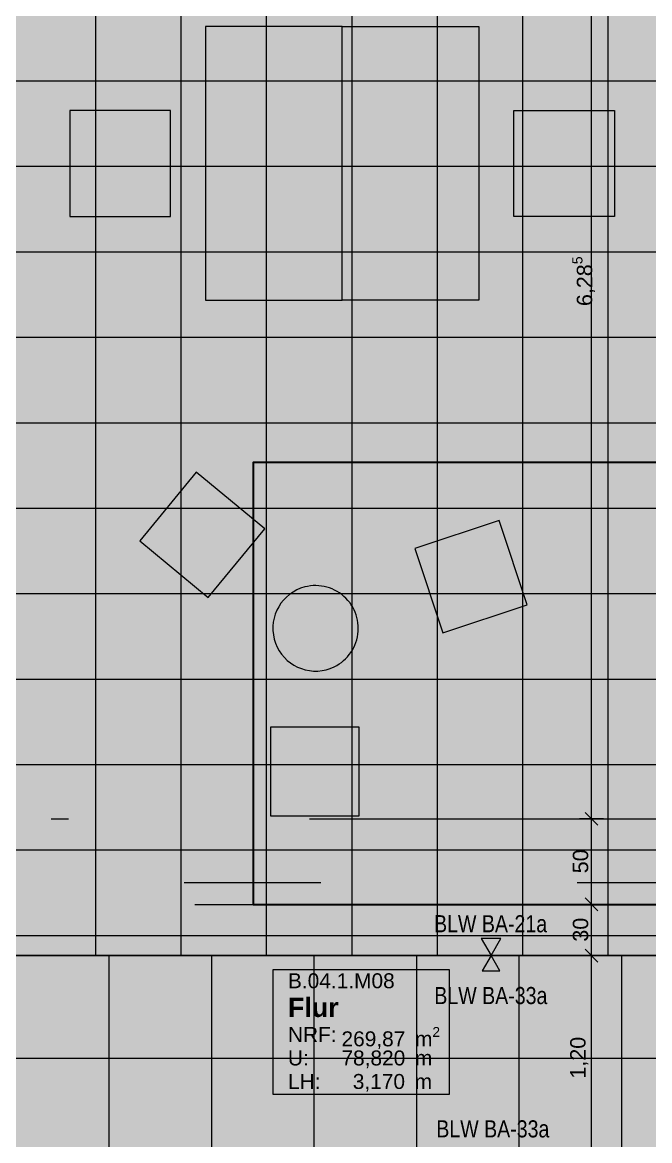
# Model space of a CAD drawing. Header units: metres. Extents: x -22.4 to 53.1, y 133.6 to 157.9.
# Drawn here: x 5.12 to 8.79, y 144.22 to 150.76 of the extents above; entities that cross this region are included whole.
import ezdxf

# ---------------------------------------------------------------- set-up
doc = ezdxf.new("R2010")
doc.units = ezdxf.units.M
doc.header["$MEASUREMENT"] = 0
doc.linetypes.add('Strichlinie-über-Schnitt', pattern=[0.0023, 0.0008, -0.0015])
doc.linetypes.add('Strichpunktlinie', pattern=[0.006703, 0.003528, -0.001764, 0, -0.001411])
for name, color, linetype in [('00  Raster', 7, 'Continuous'), ('20  Wand Leichtbau', 7, 'Continuous'), ('40 Bemaßung 1_ 50 Bodenspiegel', 7, 'Continuous'), ('40 Text Ausbau 1_50 Bodenspiegel', 7, 'Continuous'), ('50 NUF - Raumstempel MIETERAUSBAU', 7, 'Continuous'), ('Neubau_10  Treppen + Rampen', 7, 'Continuous'), ('Neubau_20  Boden Aufbauten', 7, 'Continuous'), ('Neubau_20  Boden Aufbauten_Deckschraffur', 7, 'Continuous'), ('Neubau_20  Möbel', 7, 'Continuous'), ('Neubau_40 Text Ausbau 1_50 Bodenspiegel', 7, 'Continuous'), ('Neubau_50 NUF - Raumstempel MIETERAUSBAU', 7, 'Continuous')]:
    doc.layers.add(name, color=color, linetype=linetype)
doc.styles.add('ERSTELLTER_STIL_1', font='')
doc.styles.add('ERSTELLTER_STIL_2', font='')
doc.styles.add('ERSTELLTER_STIL_3', font='')
doc.styles.get('ERSTELLTER_STIL_1').set_extended_font_data('Arial')
doc.styles.get('ERSTELLTER_STIL_2').set_extended_font_data('Arial Narrow')
doc.styles.get('ERSTELLTER_STIL_3').set_extended_font_data('Arial', bold=True)

msp = doc.modelspace()

# ---------------------------------------------------------------- hatches: boundary and pattern name
at = {"layer": 'Neubau_10  Treppen + Rampen', "linetype": 'Continuous', "lineweight": 0, "true_color": 0x8f8f8f}
msp.add_hatch(color=252, dxfattribs=at).paths.add_polyline_path([(9.1184, 148.1899), (6.4725, 148.1899), (6.4725, 145.6049), (9.1184, 145.6049)])
at = {"layer": 'Neubau_20  Boden Aufbauten_Deckschraffur', "linetype": 'Continuous', "lineweight": 0, "true_color": 0xffffff}
h = msp.add_hatch(color=7, dxfattribs=at)
h.paths.add_polyline_path([(-1.5691, 152.8749), (-1.5691, 148.1899), (3.8309, 148.1899), (3.8309, 145.6049), (-1.6666, 145.6049), (-1.6666, 145.3049), (29.4509, 145.3049), (29.4509, 148.8302), (30.6509, 148.8302), (30.6509, 152.1899), (30.5714, 152.1899), (30.5714, 152.5899), (30.7434, 152.5899), (30.7434, 152.8757), (3.7934, 152.8749)])
h.paths.add_polyline_path([(9.1184, 145.6049), (9.1184, 148.1899), (14.6184, 148.1899), (14.6184, 145.6049), (13.0834, 145.6049), (13.0834, 145.7949), (10.6384, 145.7949), (10.6384, 145.6049)], flags=0)
at = {"layer": 'Neubau_20  Boden Aufbauten_Deckschraffur', "linetype": 'Continuous', "lineweight": 18}
h = msp.add_hatch(dxfattribs=at)
h.set_pattern_fill('Verband__Quadrat__50x50__4D', color=6, style=0, pattern_type=2)
h.set_pattern_definition([(8e-13, (15.05054, 148.9226), (0, 0.5), []), (90, (15.05054, 148.9226), (-0.5, 0), [])])
h.paths.add_polyline_path([(-1.5691, 152.8749), (-1.5691, 148.1899), (3.8309, 148.1899), (3.8309, 145.6049), (-1.6666, 145.6049), (-1.6666, 145.3049), (29.4509, 145.3049), (29.4509, 148.8302), (30.6509, 148.8302), (30.6509, 152.1899), (30.5714, 152.1899), (30.5714, 152.5899), (30.7434, 152.5899), (30.7434, 152.8757), (3.7934, 152.8749)])
h.paths.add_polyline_path([(9.1184, 145.6049), (9.1184, 148.1899), (14.6184, 148.1899), (14.6184, 145.6049), (13.0834, 145.6049), (13.0834, 145.7949), (10.6384, 145.7949), (10.6384, 145.6049)], flags=0)
at = {"layer": 'Neubau_20  Boden Aufbauten_Deckschraffur', "linetype": 'Continuous', "lineweight": 50, "true_color": 0xefefef}
msp.add_hatch(color=7, dxfattribs=at).paths.add_polyline_path([(-1.6316, 145.3049), (-1.6316, 144.1049), (30.6509, 144.1049), (30.6509, 145.3049), (30.6509, 148.8302), (29.4509, 148.8302), (29.4509, 145.3049)])
at = {"layer": 'Neubau_20  Boden Aufbauten_Deckschraffur', "linetype": 'Continuous', "lineweight": 13, "true_color": 0x17c90e}
h = msp.add_hatch(dxfattribs=at)
h.set_pattern_fill('Verband__Quadrat__50x50__4D', color=92, style=0, pattern_type=2)
h.set_pattern_definition([(7e-13, (11.62936, 144.10494), (2e-07, 0.6), []), (90, (11.62936, 144.10494), (-0.6, 0), [])])
h.paths.add_polyline_path([(-1.6316, 145.3049), (-1.6316, 144.1049), (30.6509, 144.1049), (30.6509, 145.3049), (30.6509, 148.8302), (29.4509, 148.8302), (29.4509, 145.3049)])
at = {"layer": 'Neubau_40 Text Ausbau 1_50 Bodenspiegel', "linetype": 'Continuous', "lineweight": 0, "true_color": 0xffffff}
for points in [[(7.8648, 145.305), (7.9226, 145.4049), (7.8071, 145.405)], [(7.8648, 145.305), (7.813, 145.2152), (7.9166, 145.2152)]]:
    msp.add_hatch(color=7, dxfattribs=at).paths.add_polyline_path(points)

# ---------------------------------------------------------------- linework, layer by layer
at = {"layer": '00  Raster', "color": 5, "linetype": 'Strichpunktlinie', "lineweight": 13, "ltscale": 1000}
msp.add_line((-20.4108, 146.1049), (33.1556, 146.1049), dxfattribs=at)
at = {"layer": '20  Wand Leichtbau', "color": 7, "linetype": 'Strichlinie-über-Schnitt', "lineweight": 18, "ltscale": 1000, "flags": 128}
for points in [[(9.1684, 145.7299), (3.8309, 145.7299)], [(3.8309, 145.6049), (9.1684, 145.6049)]]:
    msp.add_lwpolyline(points, dxfattribs=at)
at = {"layer": '40 Bemaßung 1_ 50 Bodenspiegel', "color": 7, "linetype": 'Continuous', "lineweight": 13, "ltscale": 1000}
for p, q in [((8.4527, 146.1049), (8.4528, 152.3899)), ((8.5231, 146.1049), (8.3824, 146.1049)), ((8.4152, 146.1424), (8.4902, 146.0674)), ((8.4527, 145.6049), (8.4527, 146.1049)), ((8.4152, 145.6424), (8.4902, 145.5674)), ((8.5231, 145.6049), (8.3824, 145.6049)), ((8.4527, 145.3049), (8.4527, 145.6049)), ((8.4152, 145.3424), (8.4902, 145.2674)), ((8.5231, 145.3049), (8.3824, 145.3049)), ((8.4527, 144.1049), (8.4527, 145.3049))]:
    msp.add_line(p, q, dxfattribs=at)
at = {"layer": 'Neubau_10  Treppen + Rampen', "color": 8, "linetype": 'Continuous', "lineweight": 35, "ltscale": 1000, "flags": 128}
msp.add_lwpolyline([(9.1184, 148.1899), (6.4725, 148.1899), (6.4725, 145.6049), (9.1184, 145.6049)], close=True, dxfattribs=at)
at = {"layer": 'Neubau_20  Boden Aufbauten', "color": 7, "linetype": 'Continuous', "lineweight": 13, "ltscale": 1000, "flags": 128}
msp.add_lwpolyline([(-1.5691, 152.8749), (-1.5691, 148.1899), (3.8309, 148.1899), (3.8309, 145.6049), (-1.6666, 145.6049), (-1.6666, 145.3049), (29.4509, 145.3049), (29.4509, 148.8302), (30.6509, 148.8302), (30.6509, 152.1899), (30.5714, 152.1899), (30.5714, 152.5899), (30.7434, 152.5899), (30.7434, 152.8757), (3.7934, 152.8749)], close=True, dxfattribs=at)
at = {"layer": 'Neubau_20  Boden Aufbauten', "color": 253, "linetype": 'Continuous', "lineweight": 18, "ltscale": 1000, "true_color": 0x9f9f9f, "flags": 128}
msp.add_lwpolyline([(-1.6316, 145.3049), (-1.6316, 144.1049), (30.6509, 144.1049), (30.6509, 145.3049), (30.6509, 148.8302), (29.4509, 148.8302), (29.4509, 145.3049)], close=True, dxfattribs=at)
at = {"layer": 'Neubau_20  Möbel', "color": 9, "linetype": 'Continuous', "lineweight": 18, "ltscale": 1000, "flags": 128}
for points in [[(6.9934, 149.1399), (6.9934, 150.7399), (6.1934, 150.7399), (6.1934, 149.1399)], [(6.9934, 149.1399), (6.9934, 150.7399), (7.7934, 150.7399), (7.7934, 149.1399)], [(5.9884, 149.6299), (5.9884, 150.2499), (5.3984, 150.2499), (5.3984, 149.6299)], [(7.9984, 149.6299), (7.9984, 150.2499), (8.5884, 150.2499), (8.5884, 149.6299)], [(6.2091, 147.4007), (6.5398, 147.802), (6.1385, 148.1327), (5.8078, 147.7314)], [(7.4193, 147.6869), (7.5831, 147.1933), (8.0766, 147.3572), (7.9128, 147.8507)], [(6.5727, 146.1218), (7.0927, 146.1218), (7.0927, 146.6418), (6.5727, 146.6418)]]:
    msp.add_lwpolyline(points, close=True, dxfattribs=at)
msp.add_lwpolyline([(6.7745, 147.4617, 1), (6.9004, 146.9778, 1)], format="xyb", close=True, dxfattribs=at)
at = {"layer": 'Neubau_40 Text Ausbau 1_50 Bodenspiegel', "color": 7, "linetype": 'Continuous', "lineweight": 18, "ltscale": 1000, "flags": 128}
for points in [[(7.8648, 145.305), (7.9226, 145.4049), (7.8071, 145.405)], [(7.8648, 145.305), (7.813, 145.2152), (7.9166, 145.2152)]]:
    msp.add_lwpolyline(points, close=True, dxfattribs=at)
at = {"layer": 'Neubau_50 NUF - Raumstempel MIETERAUSBAU', "color": 7, "linetype": 'Continuous', "lineweight": 13, "ltscale": 1000}
for p, q in [((7.6207, 145.2215), (6.5873, 145.2215)), ((6.5873, 145.2215), (6.5873, 144.4948)), ((7.6207, 144.4948), (7.6207, 145.2215)), ((6.5873, 144.4948), (7.6207, 144.4948))]:
    msp.add_line(p, q, dxfattribs=at)

# ---------------------------------------------------------------- texts
at = {"layer": '40 Bemaßung 1_ 50 Bodenspiegel', "color": 7, "linetype": 'Continuous', "lineweight": 13, "insert": (8.4831, 149.1051), "char_height": 0.09, "attachment_point": 7, "rotation": 89.99998, "style": 'ERSTELLTER_STIL_1'}
msp.add_mtext('\\A1;{\\pql;\\fArial|b0|i0|c0|p38;6,28\\fArial|b0|i0|c0|p38;\\A1{\\H.66x;\\S5^  ;}}', dxfattribs=at)
at = {"layer": '40 Bemaßung 1_ 50 Bodenspiegel', "color": 7, "linetype": 'Continuous', "lineweight": 13, "char_height": 0.09, "attachment_point": 7, "rotation": 89.99998, "style": 'ERSTELLTER_STIL_1'}
for s, insert, width in [('\\A1;{\\pql;\\fArial|b0|i0|c0|p38;50}', (8.4347, 145.7866), 0.136595), ('\\A1;{\\pql;\\fArial|b0|i0|c0|p38;30}', (8.4347, 145.3866), 0.136595), ('\\A1;{\\pql;\\fArial|b0|i0|c0|p38;1,20}', (8.4347, 144.5852), 0.239452)]:
    msp.add_mtext(s, dxfattribs=dict(at, insert=insert, width=width))
at = {"layer": '40 Text Ausbau 1_50 Bodenspiegel', "color": 7, "linetype": 'Continuous', "lineweight": 18, "char_height": 0.1, "attachment_point": 4, "rotation": 359.97717, "style": 'ERSTELLTER_STIL_2'}
for s, insert in [('\\A1;{\\pql;\\fArial Narrow|b0|i0|c0|p38;BLW BA-21a}', (7.5311, 145.4909)), ('\\A1;{\\pql;\\fArial Narrow|b0|i0|c0|p38;BLW BA-33a}', (7.5442, 144.2909))]:
    msp.add_mtext(s, dxfattribs=dict(at, insert=insert))
at = {"layer": '40 Text Ausbau 1_50 Bodenspiegel', "color": 7, "linetype": 'Continuous', "lineweight": 18, "insert": (7.5326, 145.0706), "char_height": 0.1, "attachment_point": 4, "style": 'ERSTELLTER_STIL_2'}
msp.add_mtext('\\A1;{\\pql;\\fArial Narrow|b0|i0|c0|p38;BLW BA-33a}', dxfattribs=at)
at = {"layer": '50 NUF - Raumstempel MIETERAUSBAU', "color": 7, "linetype": 'Continuous', "lineweight": 18, "attachment_point": 1}
for s, insert, char_height, style in [('\\A1;{\\pql;\\pt0;\\fArial|b0|i0|c0|p38;B.04.1.M08}', (6.6757, 145.2015), 0.0875, 'ERSTELLTER_STIL_1'), ('\\A1;{\\pqj;\\pt0;\\fArial|b1|i0|c0|p38;Flur}', (6.6757, 145.0583), 0.1125, 'ERSTELLTER_STIL_3'), ('\\A1;{\\pqj;\\pt0;\\fArial|b0|i0|c0|p38;NRF: }', (6.6757, 144.8873), 0.0875, 'ERSTELLTER_STIL_1'), ('\\A1;{\\pql;\\pt0,0.1;\\fArial|b0|i0|c0|p38;269,87\\fArial|b0|i0|c0|p38;\\A1{\\H.66x;\\S^  ;}\\fArial|b0|i0|c0|p38; m\\fArial|b0|i0|c0|p38;\\A1{\\H.66x;\\S2^  ;}}', (6.9893, 144.8873), 0.0875, 'ERSTELLTER_STIL_1'), ('\\A1;{\\pqj;\\pt0;\\fArial|b0|i0|c0|p38;U: }', (6.6757, 144.7498), 0.0875, 'ERSTELLTER_STIL_1'), ('\\A1;{\\pql;\\pt0,0.1;\\fArial|b0|i0|c0|p38;78,820\\fArial|b0|i0|c0|p38;\\A1{\\H.66x;\\S^  ;}\\fArial|b0|i0|c0|p38; m\\fArial|b0|i0|c0|p38;\\A1{\\H.66x;\\S^  ;}}', (6.9889, 144.7498), 0.0875, 'ERSTELLTER_STIL_1'), ('\\A1;{\\pqj;\\pt0;\\fArial|b0|i0|c0|p38;LH: }', (6.6757, 144.6123), 0.0875, 'ERSTELLTER_STIL_1'), ('\\A1;{\\pql;\\pt0,0.1;\\fArial|b0|i0|c0|p38;3,170\\fArial|b0|i0|c0|p38;\\A1{\\H.66x;\\S^  ;}\\fArial|b0|i0|c0|p38; m\\fArial|b0|i0|c0|p38;\\A1{\\H.66x;\\S^  ;}}', (7.0553, 144.6123), 0.0875, 'ERSTELLTER_STIL_1')]:
    msp.add_mtext(s, dxfattribs=dict(at, insert=insert, char_height=char_height, style=style))

doc.saveas('drawing.dxf')
